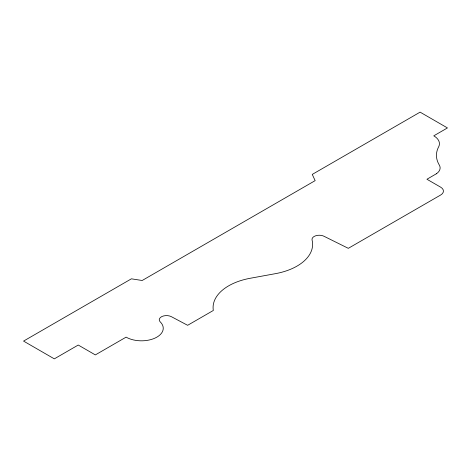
<?xml version="1.0" encoding="UTF-8"?>
<svg xmlns="http://www.w3.org/2000/svg" width="471" height="471" viewBox="0 0 471 471"><rect width="100%" height="100%" fill="white"/><g stroke="black" fill="none" stroke-linecap="round" stroke-linejoin="round"><path stroke-width="0.71" d="M436.334 173.799L426.938 179.251L440.615 187.146A9.667 5.581 0 0 1 440.615 195.041L348.31 248.329L323.977 236.254A7.253 4.186 0 0 0 315.764 235.753A7.253 4.186 0 0 0 312.073 240.022A53.182 30.703 0 0 1 275.47 273.657L250.225 278.267A53.182 30.703 0 0 0 213.328 310.471L187.641 325.302L171.403 316.695A7.253 4.186 0 0 0 161.942 316.518A7.253 4.186 0 0 0 160.246 321.899A21.754 12.558 0 0 1 154.8 338.196A21.754 12.558 0 0 1 126.104 337.142L95.342 354.91L78.245 345.037L54.318 358.855L23.55 341.092L131.397 278.826L142.183 280.498L315.146 180.634L312.255 174.411L420.103 112.145L447.45 127.935L433.773 135.831A19.34 11.163 0 0 1 438.86 146.44A50.75 29.302 0 0 0 439.196 164.856A15.543 8.973 0 0 1 436.334 173.799"/></g></svg>
